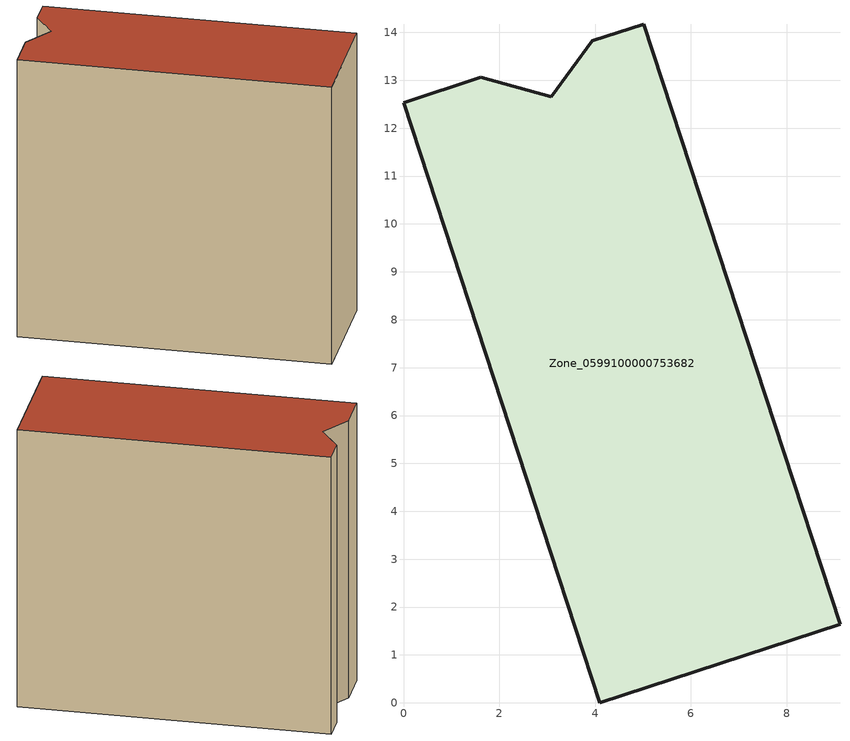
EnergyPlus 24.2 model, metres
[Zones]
Zone_0599100000753682
 floor ground (C_G): 4.1,0 0,12.53 1.62,13.06 3.08,12.66 3.94,13.82 5.01,14.17 9.11,1.64 z3.81
 wall outside (C_F): 5.01,14.17 3.94,13.82 3.08,12.66 1.62,13.06 0,12.53 4.1,0 9.11,1.64 5.01,14.17 z3.81:16.42
 roof outside (C_R): 1.62,13.06 0,12.53 4.1,0 9.11,1.64 5.01,14.17 3.94,13.82 3.08,12.66 z16.42
[BUILDING]
Pand.0599100000753682: North Axis=0; Terrain=City; Loads Convergence Tolerance Value=0.04; Temperature Convergence Tolerance Value=0.4; Solar Distribution=FullExterior; Maximum Number of Warmup Days=25; Minimum Number of Warmup Days=1
[Site:Location]
Rotterdam.The.Hague.AP_ZH_NLD Design_Conditions: Latitude=51.96; Longitude=4.45; Time Zone=1; Elevation=-4.5
[SITE:GROUNDTEMPERATURE:BUILDINGSURFACE]
18, 18, 18, 18, 18, 18, 18, 18, 18, 18, 18, 18
[MATERIAL] Thermal Absorptance=0.9; Solar Absorptance=0.7; Visible Absorptance=0.7
Name | Roughness | Thickness | Conductivity | Density | Specific Heat
G.TI.2006-2014 | MediumSmooth | 0.15 | 0.06 | 540 | 1210
F.TI.2006-2014 | Rough | 0.3 | 0.12 | 1920 | 840
R.TI.2006-2014 | MediumRough | 0.2 | 0.08 | 1500 | 1000
[CONSTRUCTION]
C_G: G.TI.2006-2014
C_F: F.TI.2006-2014
C_R: R.TI.2006-2014
[ZONE]
Zone_0599100000753682: Type=1; Multiplier=1; Ceiling Height=Autocalculate; Volume=Autocalculate; Floor Area=autocalculate; Part of Total Floor Area=Yes
[ZONEINFILTRATION:DESIGNFLOWRATE]
Infil_Zone_0599100000753682: Zone or ZoneList or Space or SpaceList=Zone_0599100000753682; Schedule=AlwaysOn; Design Flow Rate Calculation Method=Flow/Area; Flow Rate per Floor Area=0.0015; Constant Term Coefficient=1; Temperature Term Coefficient=0; Velocity Term Coefficient=0; Velocity Squared Term Coefficient=0
[HVACTEMPLATE:ZONE:IDEALLOADSAIRSYSTEM]
Zone_0599100000753682: Maximum Heating Supply Air Temperature=50; Minimum Cooling Supply Air Temperature=13; Maximum Heating Supply Air Humidity Ratio=0.0156; Minimum Cooling Supply Air Humidity Ratio=0.0077; Heating Limit=NoLimit; Cooling Limit=NoLimit; Dehumidification Control Type=ConstantSensibleHeatRatio; Cooling Sensible Heat Ratio=0.7; Dehumidification Setpoint=60; Humidification Control Type=None; Humidification Setpoint=30; Outdoor Air Method=None; Outdoor Air Flow Rate per Person=0.00944; Outdoor Air Flow Rate per Zone Floor Area=0; Outdoor Air Flow Rate per Zone=0; Demand Controlled Ventilation Type=None; Outdoor Air Economizer Type=NoEconomizer; Heat Recovery Type=None; Sensible Heat Recovery Effectiveness=0.7; Latent Heat Recovery Effectiveness=0.65
[ZONECONTROL:THERMOSTAT]
ThermostatControl_Zone_0599100000753682: Zone or ZoneList=Zone_0599100000753682; Control Type Schedule=DualSetpointControlType; Control 1=Thermostat_Zone_0599100000753682; Temperature Difference Between Cutout And Setpoint=0
[THERMOSTATSETPOINT:DUALSETPOINT]
Thermostat_Zone_0599100000753682: Heating Setpoint Temperature Schedule=HeatingSetpoint_Zone_0599100000753682; Cooling Setpoint Temperature Schedule=CoolingSetpoint_Zone_0599100000753682
[SCHEDULE:COMPACT]
HeatingSetpoint_Zone_0599100000753682: Through: 12/31, For: AllDays, Until: 24:00, 21
CoolingSetpoint_Zone_0599100000753682: Through: 12/31, For: AllDays, Until: 24:00, 24
DualSetpointControlType: Through: 12/31, For: AllDays, Until: 24:00, 4
AlwaysOn: Through: 12/31, For: AllDays, Until: 24:00, 1
